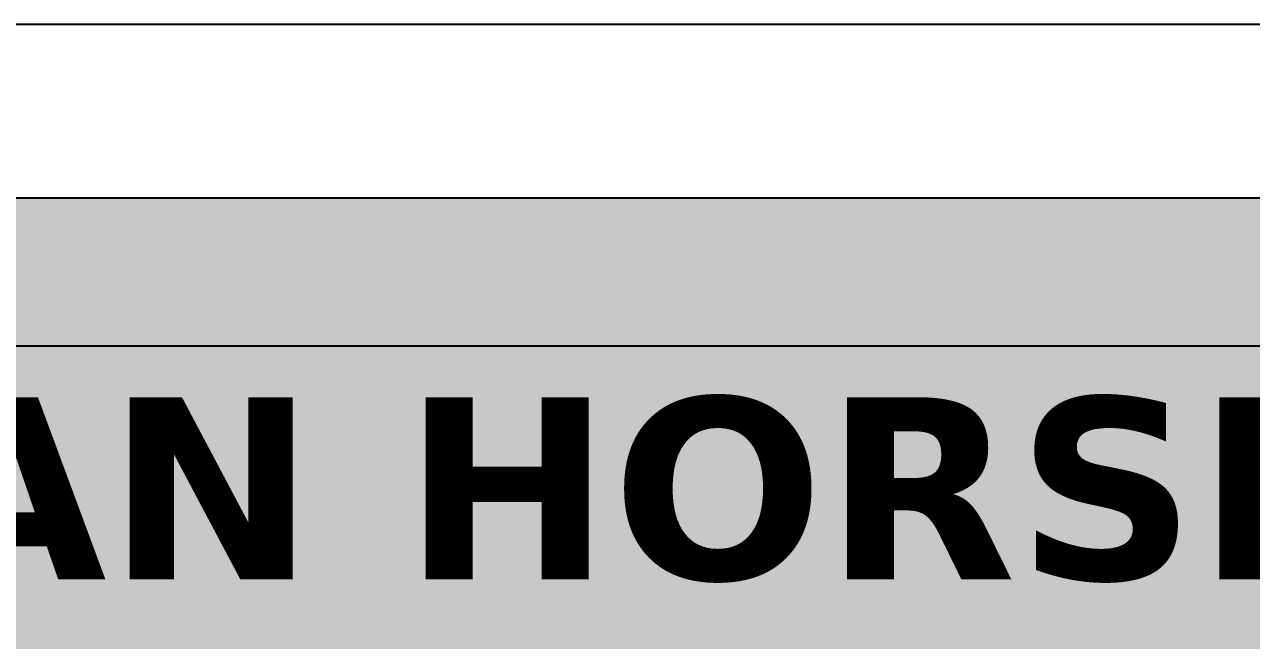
# Model space of a CAD drawing. Header units: inches. Extents: x 0.5 to 16.5, y 0.5 to 10.5.
# Drawn here: x 13.069 to 14.005, y 10.03 to 10.5 of the extents above; entities that cross this region are included whole.
import ezdxf
from ezdxf.enums import TextEntityAlignment as Align

# ---------------------------------------------------------------- set-up
doc = ezdxf.new("R2010")
doc.units = ezdxf.units.IN
doc.header["$MEASUREMENT"] = 0
for name, color, linetype in [('A-ELEV-FILL', 7, 'Continuous'), ('A-ELEV-OTLN', 7, 'Continuous'), ('A-ELEV-SIGN', 7, 'Continuous'), ('G-ANNO-TTLB', 7, 'Continuous')]:
    doc.layers.add(name, color=color, linetype=linetype)
doc.styles.add('KS-BOLD', font='DejaVuSans-Bold.ttf')

msp = doc.modelspace()

# ---------------------------------------------------------------- hatches: boundary and pattern name
at = {"layer": 'A-ELEV-FILL', "true_color": 0xd8ccb0}
msp.add_hatch(color=7, dxfattribs=at).paths.add_polyline_path([(11.62, 9.43), (15.745, 9.43), (15.745, 10.3675), (11.62, 10.3675)])
at = {"layer": 'A-ELEV-OTLN', "true_color": 0xd8ccb0}
msp.add_hatch(color=7, dxfattribs=at).paths.add_polyline_path([(11.52625, 10.255), (15.83875, 10.255), (15.83875, 10.3675), (11.52625, 10.3675)])

# ---------------------------------------------------------------- linework, layer by layer
at = {"layer": 'A-ELEV-OTLN'}
msp.add_lwpolyline([(11.52625, 10.255), (15.83875, 10.255), (15.83875, 10.3675), (11.52625, 10.3675)], close=True, dxfattribs=at)
at = {"layer": 'G-ANNO-TTLB'}
msp.add_lwpolyline([(0.5, 0.5), (16.5, 0.5), (16.5, 10.5), (0.5, 10.5)], close=True, dxfattribs=at)

# ---------------------------------------------------------------- texts
at = {"layer": 'A-ELEV-SIGN', "style": 'KS-BOLD'}
msp.add_text('TROJAN HORSE ARENA', height=0.1388889, dxfattribs=at).set_placement((13.6825, 10.07687), align=Align.CENTER)

doc.saveas('drawing.dxf')
